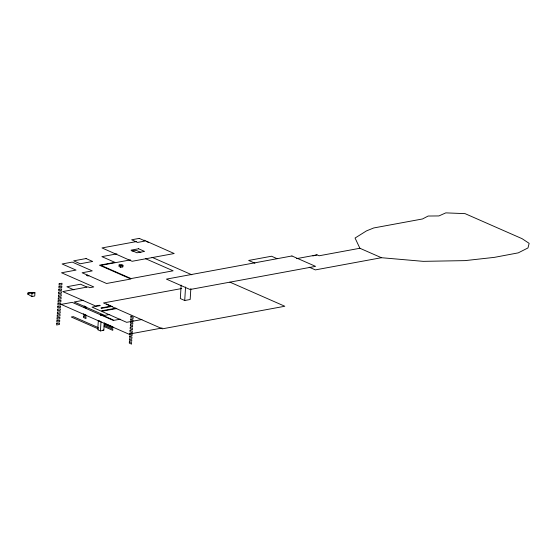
<?xml version="1.0" encoding="UTF-8"?>
<svg xmlns="http://www.w3.org/2000/svg" width="557" height="557" viewBox="0 0 557 557"><rect width="100%" height="100%" fill="white"/><g stroke="black" fill="none" stroke-linecap="round" stroke-linejoin="round"><path stroke-width="0.84" d="M27.85 294.145L27.92 293.024L30.844 292.488L34.938 292.752L34.743 296.011L31.819 296.554L27.85 294.145L28.853 293.964M31.819 296.554L32.014 293.295L34.938 292.752M100.685 315.603L100.754 314.454L113.398 320.01M104.277 322.691L103.818 330.294L100.434 330.914L101.005 321.626M119.107 264.895L119.01 266.511L120.702 267.256L122.846 266.859L122.944 265.243L121.252 264.498L119.107 264.895L120.799 265.64L122.944 265.243M120.702 267.256L120.799 265.64M181.15 285.093L180.329 298.573L184.722 300.502L190.174 299.499L190.842 288.547M184.722 300.502L185.551 287.022M312.888 255.935L317.017 254.869L319.112 255.781L359.892 248.262L381.413 257.71L423.229 261.351L465.053 260.62L494.393 257.362L518.268 252.857L527.98 247.935L529.15 243.346L522.083 238.681L465.067 213.637L445.816 212.871L438.916 215.935L428.173 216.032L422.484 218.971L373.733 227.959L366.464 230.897L355.06 238.041L359.892 248.262M136.521 241.571L102.001 247.935L132.113 261.289L174.202 253.526L144.096 240.178M116.914 253.867L101.882 256.638L114.909 262.361L99.459 265.209L130.881 279.008L106.547 283.492L82.109 272.763L92.26 270.89L72.25 262.103L62.099 263.976L76.044 270.096L61.528 272.77L93.778 286.932L89.823 287.663L88.09 286.897L62.76 291.569L95.519 305.953L99.362 305.243L100.239 305.626L92.058 307.137L100.768 310.966L115.981 308.16M131.946 251.096L136.117 250.323L140.893 252.425M130.54 259.882L100.942 265.341L131.055 278.57L173.143 270.806L145.405 258.622M86.349 275.409L87.644 275.172M87.616 275.966L88.918 275.729M296.505 258.65L317.017 254.869M83.425 300.286L74.199 301.985L104.723 315.387L109.785 314.454M181.7 288.533L103.491 302.952L162.407 328.825L284.815 306.253L229.881 282.127M112.368 306.343L101.653 308.32L100.901 307.986L111.254 306.078L106.394 303.948M381.413 257.71L315.353 269.894L309.205 267.193M116.81 308.522L101.597 311.328L126.648 322.329L141.944 319.509M120.18 319.182L113.35 320.442L72.166 302.36L61.117 304.401L128.855 334.144L162.122 328.01M102.467 330.287L103.825 330.036M27.92 293.024L32.014 293.295M277.031 258.65L271.517 256.234L248.645 260.453L254.939 263.217M146.749 241.634L148.273 242.302M152.04 257.313L191.831 274.789M121.997 266.49L122.846 266.859M86.781 286.98L80.521 284.23L66.882 286.744L73.921 289.842M84.128 305.974L86.029 306.81M84.058 307.123L86.593 308.237M100.337 321.333L98.331 320.456L97.76 329.744L100.434 330.914M105.071 323.436L112.974 326.903L112.904 328.059L104.208 324.237M104.138 325.385L112.834 329.208L112.765 330.357L104.068 326.534M98.345 327.634L73.308 316.634L71.275 317.01L98.659 329.041M56.73 323.568L56.647 324.989L59.481 324.466L59.564 323.046L56.73 323.568M56.905 320.721L56.821 322.148L59.655 321.626L59.738 320.198L56.905 320.721M57.079 317.88L56.995 319.3L59.822 318.778L59.912 317.358L57.079 317.88M57.253 315.039L57.169 316.46L59.996 315.937L60.086 314.517L57.253 315.039M57.427 312.199L57.343 313.619L60.17 313.097L60.26 311.676L57.427 312.199M57.601 309.358L57.517 310.778L60.344 310.256L60.434 308.836L57.601 309.358M57.775 306.51L57.691 307.93L60.518 307.408L60.609 305.988L57.775 306.51M57.949 303.669L57.865 305.09L60.692 304.568L60.783 303.147L57.949 303.669M58.123 300.829L58.039 302.249L60.866 301.727L60.957 300.307L58.123 300.829M58.297 297.988L58.213 299.408L61.04 298.886L61.131 297.466L58.297 297.988M58.471 295.14L58.388 296.561L61.214 296.039L61.305 294.618L58.471 295.14M58.645 292.3L58.555 293.72L61.388 293.198L61.479 291.777L58.645 292.3M58.819 289.459L58.729 290.879L61.562 290.357L61.653 288.937L58.819 289.459M58.993 286.618L58.903 288.039L61.736 287.516L61.827 286.096L58.993 286.618M59.167 283.771L59.077 285.198L61.911 284.676L62.001 283.248L59.167 283.771M83.501 316.32L83.425 317.469L85.959 318.583L86.029 317.434L83.501 316.32M83.641 314.023L83.571 315.171L86.098 316.285L86.168 315.137L83.641 314.023M129.377 341.72L129.294 343.14L131.529 344.129L131.619 342.701L129.377 341.72M129.551 338.879L129.461 340.299L131.703 341.281L131.793 339.861L129.551 338.879M129.725 336.038L129.635 337.458L131.877 338.44L131.967 337.02L129.725 336.038M129.899 333.19L129.809 334.618L132.051 335.599L132.141 334.179L129.899 333.19M130.073 330.35L129.983 331.77L132.225 332.759L132.315 331.338L130.073 330.35M130.247 327.509L130.157 328.929L132.399 329.911L132.489 328.491L130.247 327.509M130.422 324.668L130.331 326.089L132.573 327.07L132.657 325.65L130.422 324.668M130.596 321.828L130.505 323.248L132.747 324.23L132.831 322.809L130.596 321.828M130.77 318.98L130.679 320.4L132.921 321.389L133.005 319.969L130.77 318.98M130.944 316.139L130.853 317.56L133.095 318.541L133.179 317.121L130.944 316.139M139.264 238.389L131.647 239.788L137.6 242.427L145.21 241.028L139.264 238.389M138.609 248.763L130.999 250.163L136.945 252.801L144.555 251.402L138.609 248.763M86.07 258.552L73.649 260.85L80.264 263.753L92.685 261.463L86.07 258.552M291.931 255.976L166.425 279.12L190.062 289.501L315.568 266.357L291.931 255.976"/></g></svg>
